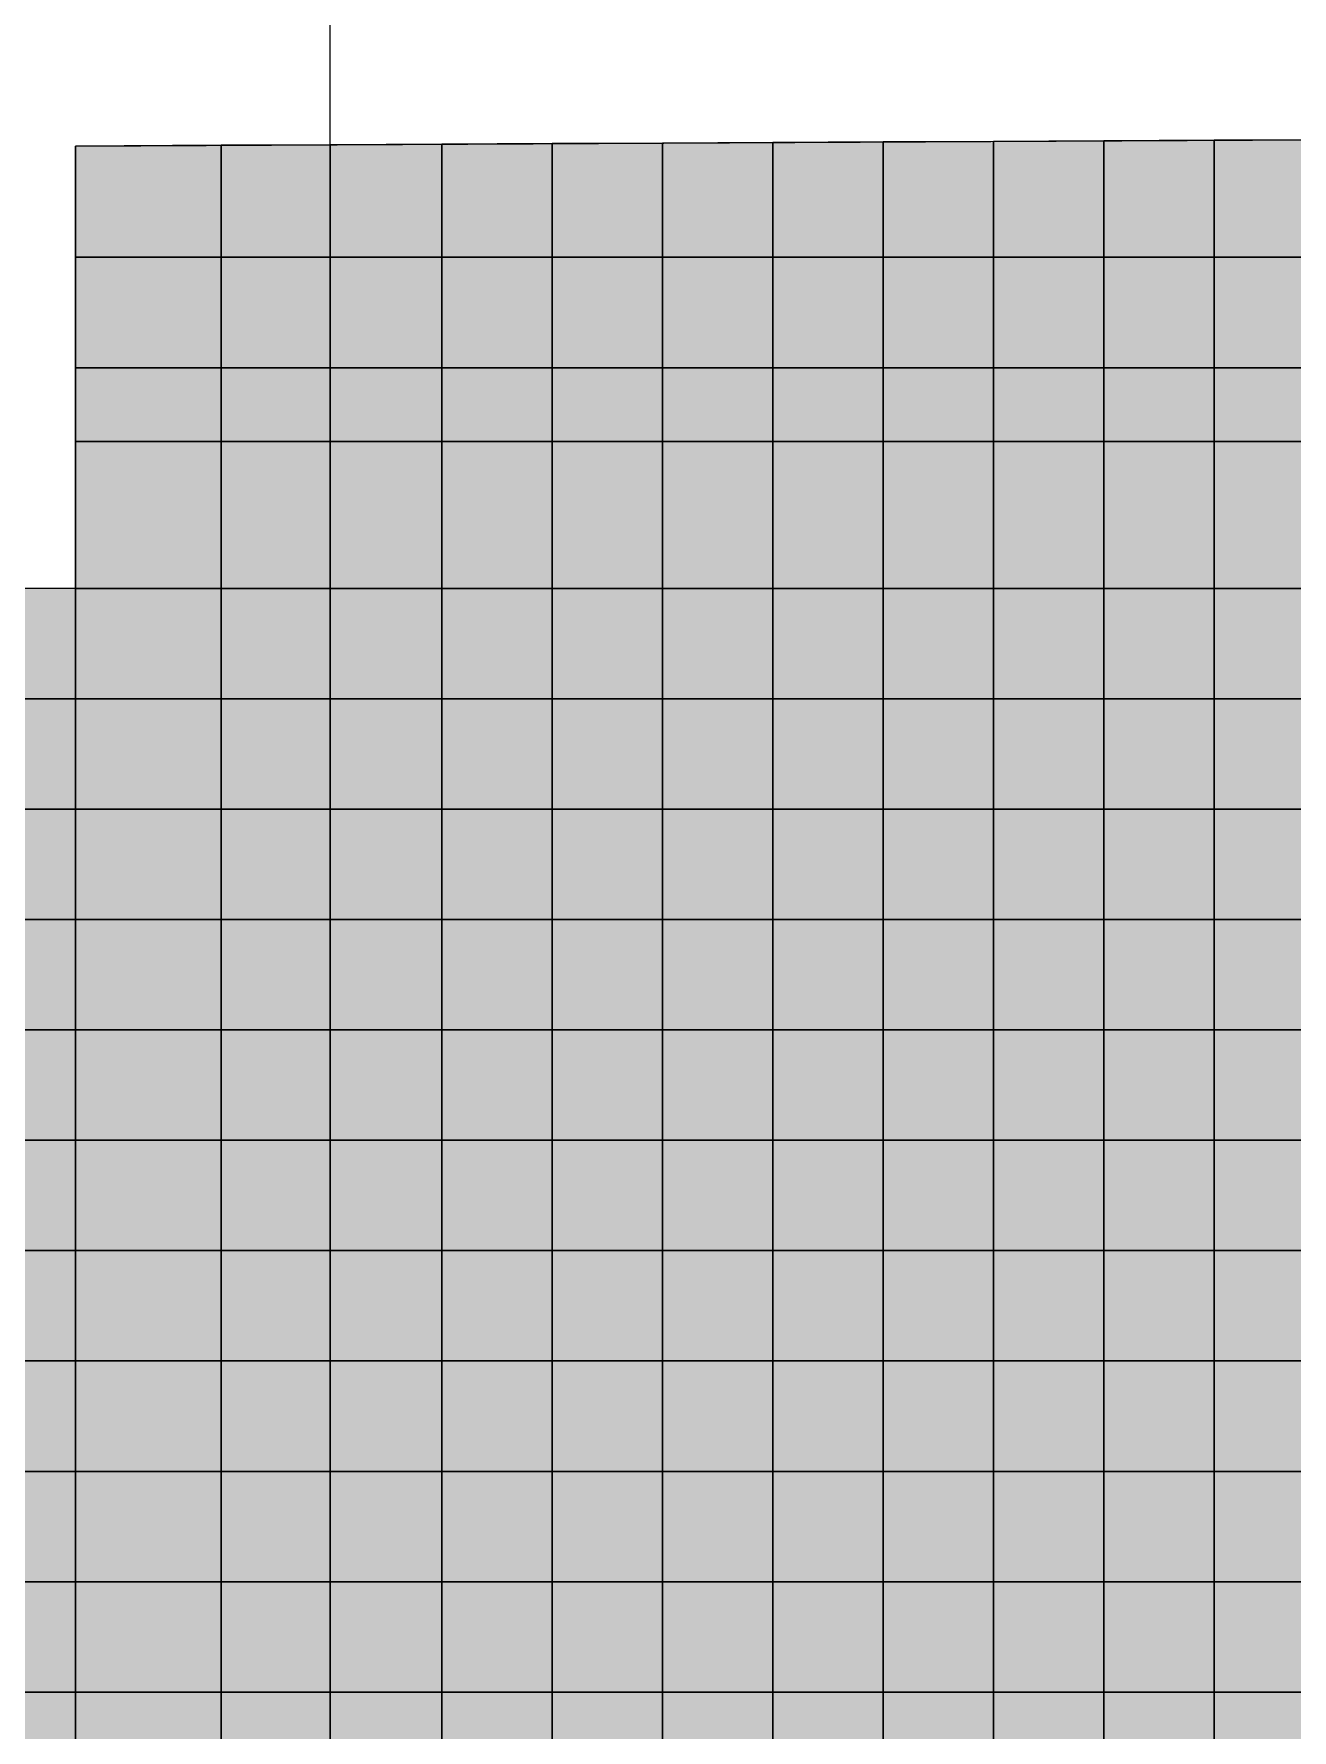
# Model space of a CAD drawing. Header units: inches. Extents: x -100 to 100, y -41 to 41.
# Drawn here: x 0.61 to 12.02, y -10.34 to 5.02 of the extents above; entities that cross this region are included whole.
import ezdxf

# ---------------------------------------------------------------- set-up
doc = ezdxf.new("R2010")
doc.units = ezdxf.units.IN
doc.header["$MEASUREMENT"] = 0

msp = doc.modelspace()

# ---------------------------------------------------------------- linework, layer by layer
at = {"color": 8, "true_color": 0x7e8a72, "transparency": 33554687}
msp.add_line((3.3, 4.02), (3.3, 19.87), dxfattribs=at)
at = {"color": 18, "true_color": 0x000000, "transparency": 33554532}
for p, q in [((3.3, 4.02), (3.3, 19.87)), ((0.99, 4.00845), (12.25, 4.065055)), ((2.311025, 4.015055), (0.99, 4.00845)), ((0.99, 3), (0.99, 4.00845)), ((0.99, 4.00845), (0.99, 3)), ((3.3, 4.020004), (2.311025, 4.015055)), ((2.311025, 3), (2.311025, 4.015055)), ((2.311025, 4.015055), (2.311025, 3)), ((4.311025, 4.025055), (3.3, 4.020004)), ((3.3, 3), (3.3, 4.020004)), ((3.3, 3), (3.3, 4.020004)), ((3.3, 4.020004), (3.3, 3)), ((3.3, 4.020004), (3.3, 4.02)), ((3.3, 4.020004), (3.3, 4.02)), ((3.3, 4.020004), (3.3, 4.020004)), ((5.311025, 4.030055), (4.311025, 4.025055)), ((4.311025, 3), (4.311025, 4.025055)), ((4.311025, 4.025055), (4.311025, 3)), ((6.311025, 4.035055), (5.311025, 4.030055)), ((5.311025, 3), (5.311025, 4.030055)), ((5.311025, 4.030055), (5.311025, 3)), ((7.311025, 4.040055), (6.311025, 4.035055)), ((6.311025, 3), (6.311025, 4.035055)), ((6.311025, 4.035055), (6.311025, 3)), ((8.311025, 4.045055), (7.311025, 4.040055)), ((7.311025, 3), (7.311025, 4.040055)), ((7.311025, 4.040055), (7.311025, 3)), ((9.311025, 4.050055), (8.311025, 4.045055)), ((8.311025, 3), (8.311025, 4.045055)), ((8.311025, 4.045055), (8.311025, 3)), ((10.31103, 4.055055), (9.311025, 4.050055)), ((9.311025, 3), (9.311025, 4.050055)), ((9.311025, 4.050055), (9.311025, 3)), ((11.31103, 4.060055), (10.31103, 4.055055)), ((10.31103, 3), (10.31103, 4.055055)), ((10.31103, 4.055055), (10.31103, 3)), ((12.25, 4.065055), (11.31103, 4.060055)), ((11.31103, 3), (11.31103, 4.060055)), ((11.31103, 4.060055), (11.31103, 3)), ((0.99, 3), (12.25, 3)), ((0.99, 2), (0.99, 3)), ((2.311025, 3), (0.99, 3)), ((0.99, 3), (0.99, 2)), ((0.99, 3), (2.311025, 3)), ((0.99, 3), (0.99, 3)), ((2.311025, 2), (2.311025, 3)), ((3.3, 3), (2.311025, 3)), ((2.311025, 3), (2.311025, 2)), ((2.311025, 3), (3.3, 3)), ((3.3, 2), (3.3, 3)), ((3.3, 2), (3.3, 3)), ((4.311025, 3), (3.3, 3)), ((3.3, 3), (3.3, 2)), ((3.3, 3), (4.311025, 3)), ((3.3, 3), (3.3, 3)), ((4.311025, 2), (4.311025, 3)), ((5.311025, 3), (4.311025, 3)), ((4.311025, 3), (4.311025, 2)), ((4.311025, 3), (5.311025, 3)), ((5.311025, 2), (5.311025, 3)), ((6.311025, 3), (5.311025, 3)), ((5.311025, 3), (5.311025, 2)), ((5.311025, 3), (6.311025, 3)), ((6.311025, 2), (6.311025, 3)), ((7.311025, 3), (6.311025, 3)), ((6.311025, 3), (6.311025, 2)), ((6.311025, 3), (7.311025, 3)), ((7.311025, 2), (7.311025, 3)), ((8.311025, 3), (7.311025, 3)), ((7.311025, 3), (7.311025, 2)), ((7.311025, 3), (8.311025, 3)), ((8.311025, 2), (8.311025, 3)), ((9.311025, 3), (8.311025, 3)), ((8.311025, 3), (8.311025, 2)), ((8.311025, 3), (9.311025, 3)), ((9.311025, 2), (9.311025, 3)), ((10.31103, 3), (9.311025, 3)), ((9.311025, 3), (9.311025, 2)), ((9.311025, 3), (10.31103, 3)), ((10.31103, 2), (10.31103, 3)), ((11.31103, 3), (10.31103, 3)), ((10.31103, 3), (10.31103, 2)), ((10.31103, 3), (11.31103, 3)), ((11.31103, 2), (11.31103, 3)), ((11.31103, 3), (12.25, 3)), ((12.25, 3), (11.31103, 3)), ((11.31103, 3), (11.31103, 2)), ((0.99, 2), (12.25, 2)), ((0.99, 1.33), (0.99, 2)), ((2.311025, 2), (0.99, 2)), ((0.99, 2), (0.99, 1.33)), ((0.99, 2), (2.311025, 2)), ((0.99, 2), (0.99, 2)), ((2.311025, 1.33), (2.311025, 2)), ((3.3, 2), (2.311025, 2)), ((2.311025, 2), (2.311025, 1.33)), ((2.311025, 2), (3.3, 2)), ((3.3, 2), (3.3, 1.33)), ((3.3, 1.33), (3.3, 2)), ((3.3, 2), (3.3, 1.33)), ((4.311025, 2), (3.3, 2)), ((3.3, 2), (4.311025, 2)), ((3.3, 2), (3.3, 2)), ((4.311025, 1.33), (4.311025, 2)), ((5.311025, 2), (4.311025, 2)), ((4.311025, 2), (4.311025, 1.33)), ((4.311025, 2), (5.311025, 2)), ((5.311025, 1.33), (5.311025, 2)), ((6.311025, 2), (5.311025, 2)), ((5.311025, 2), (5.311025, 1.33)), ((5.311025, 2), (6.311025, 2)), ((6.311025, 1.33), (6.311025, 2)), ((7.311025, 2), (6.311025, 2)), ((6.311025, 2), (6.311025, 1.33)), ((6.311025, 2), (7.311025, 2)), ((7.311025, 1.33), (7.311025, 2)), ((8.311025, 2), (7.311025, 2)), ((7.311025, 2), (7.311025, 1.33)), ((7.311025, 2), (8.311025, 2)), ((8.311025, 1.33), (8.311025, 2)), ((9.311025, 2), (8.311025, 2)), ((8.311025, 2), (8.311025, 1.33)), ((8.311025, 2), (9.311025, 2)), ((9.311025, 1.33), (9.311025, 2)), ((10.31103, 2), (9.311025, 2)), ((9.311025, 2), (9.311025, 1.33)), ((9.311025, 2), (10.31103, 2)), ((10.31103, 1.33), (10.31103, 2)), ((10.31103, 2), (10.31103, 1.33)), ((11.31103, 2), (10.31103, 2)), ((10.31103, 2), (11.31103, 2)), ((11.31103, 1.33), (11.31103, 2)), ((12.25, 2), (11.31103, 2)), ((11.31103, 2), (11.31103, 1.33)), ((11.31103, 2), (12.25, 2)), ((0.99, 1.33), (12.25, 1.33)), ((0.99, 0), (0.99, 1.33)), ((2.311025, 1.33), (0.99, 1.33)), ((0.99, 1.33), (0.99, 0)), ((0.99, 1.33), (2.311025, 1.33)), ((0.99, 1.33), (0.99, 1.33)), ((2.311025, 0), (2.311025, 1.33)), ((3.3, 1.33), (2.311025, 1.33)), ((2.311025, 1.33), (2.311025, 0)), ((2.311025, 1.33), (3.3, 1.33)), ((3.3, 1.33), (3.3, 0)), ((3.3, 0), (3.3, 1.33)), ((3.3, 1.33), (3.3, 0)), ((4.311025, 1.33), (3.3, 1.33)), ((3.3, 1.33), (4.311025, 1.33)), ((3.3, 1.33), (3.3, 1.33)), ((4.311025, 0), (4.311025, 1.33)), ((5.311025, 1.33), (4.311025, 1.33)), ((4.311025, 1.33), (4.311025, 0)), ((4.311025, 1.33), (5.311025, 1.33)), ((5.311025, 0), (5.311025, 1.33)), ((6.311025, 1.33), (5.311025, 1.33)), ((5.311025, 1.33), (5.311025, 0)), ((5.311025, 1.33), (6.311025, 1.33)), ((6.311025, 0), (6.311025, 1.33)), ((7.311025, 1.33), (6.311025, 1.33)), ((6.311025, 1.33), (6.311025, 0)), ((6.311025, 1.33), (7.311025, 1.33)), ((7.311025, 0), (7.311025, 1.33)), ((8.311025, 1.33), (7.311025, 1.33)), ((7.311025, 1.33), (7.311025, 0)), ((7.311025, 1.33), (8.311025, 1.33)), ((8.311025, 0), (8.311025, 1.33)), ((9.311025, 1.33), (8.311025, 1.33)), ((8.311025, 1.33), (8.311025, 0)), ((8.311025, 1.33), (9.311025, 1.33)), ((9.311025, 0), (9.311025, 1.33)), ((10.31103, 1.33), (9.311025, 1.33)), ((9.311025, 1.33), (9.311025, 0)), ((9.311025, 1.33), (10.31103, 1.33)), ((10.31103, 0), (10.31103, 1.33)), ((10.31103, 1.33), (10.31103, 0)), ((11.31103, 1.33), (10.31103, 1.33)), ((10.31103, 1.33), (11.31103, 1.33)), ((11.31103, 0), (11.31103, 1.33)), ((12.25, 1.33), (11.31103, 1.33)), ((11.31103, 1.33), (11.31103, 0)), ((11.31103, 1.33), (12.25, 1.33)), ((0.99, 0), (0, 0)), ((0.99, 0), (12.25, 0)), ((0.99, -1), (0.99, 0)), ((0.99, -1), (0.99, 0)), ((0.99, 0), (0.99, -1)), ((2.311025, 0), (0.99, 0)), ((0.99, 0), (2.311025, 0)), ((0.99, 0), (0.99, 0)), ((2.311025, -1), (2.311025, 0)), ((3.3, 0), (2.311025, 0)), ((2.311025, 0), (2.311025, -1)), ((2.311025, 0), (3.3, 0)), ((3.3, 0), (3.3, -1)), ((3.3, -1), (3.3, 0)), ((3.3, 0), (3.3, -1)), ((4.311025, 0), (3.3, 0)), ((3.3, 0), (4.311025, 0)), ((3.3, 0), (3.3, 0)), ((4.311025, -1), (4.311025, 0)), ((4.311025, 0), (4.311025, -1)), ((5.311025, 0), (4.311025, 0)), ((4.311025, 0), (5.311025, 0)), ((5.311025, -1), (5.311025, 0)), ((5.311025, 0), (5.311025, -1)), ((6.311025, 0), (5.311025, 0)), ((5.311025, 0), (6.311025, 0)), ((6.311025, -1), (6.311025, 0)), ((6.311025, 0), (7.311025, 0)), ((6.311025, 0), (6.311025, -1)), ((7.311025, 0), (6.311025, 0)), ((7.311025, -1), (7.311025, 0)), ((7.311025, 0), (7.311025, -1)), ((8.311025, 0), (7.311025, 0)), ((7.311025, 0), (8.311025, 0)), ((8.311025, -1), (8.311025, 0)), ((8.311025, 0), (8.311025, -1)), ((9.311025, 0), (8.311025, 0)), ((8.311025, 0), (9.311025, 0)), ((9.311025, -1), (9.311025, 0)), ((9.311025, 0), (9.311025, -1)), ((10.31103, 0), (9.311025, 0)), ((9.311025, 0), (10.31103, 0)), ((10.31103, -1), (10.31103, 0)), ((10.31103, 0), (10.31103, -1)), ((11.31103, 0), (10.31103, 0)), ((10.31103, 0), (11.31103, 0)), ((11.31103, -1), (11.31103, 0)), ((11.31103, 0), (11.31103, -1)), ((12.25, 0), (11.31103, 0)), ((11.31103, 0), (12.25, 0)), ((0.99, -1), (0, -1)), ((0, -1), (0.99, -1)), ((0.99, -1), (12.25, -1)), ((0.99, -2), (0.99, -1)), ((0.99, -2), (0.99, -1)), ((2.311025, -1), (0.99, -1)), ((0.99, -1), (0.99, -2)), ((0.99, -1), (2.311025, -1)), ((0.99, -1), (0.99, -1)), ((2.311025, -2), (2.311025, -1)), ((3.3, -1), (2.311025, -1)), ((2.311025, -1), (2.311025, -2)), ((2.311025, -1), (3.3, -1)), ((3.3, -1), (3.3, -2)), ((3.3, -2), (3.3, -1)), ((3.3, -1), (3.3, -2)), ((4.311025, -1), (3.3, -1)), ((3.3, -1), (4.311025, -1)), ((3.3, -1), (3.3, -1)), ((4.311025, -2), (4.311025, -1)), ((4.311025, -1), (4.311025, -2)), ((5.311025, -1), (4.311025, -1)), ((4.311025, -1), (5.311025, -1)), ((5.311025, -2), (5.311025, -1)), ((5.311025, -1), (5.311025, -2)), ((6.311025, -1), (5.311025, -1)), ((5.311025, -1), (6.311025, -1)), ((6.311025, -2), (6.311025, -1)), ((6.311025, -1), (6.311025, -2)), ((7.311025, -1), (6.311025, -1)), ((6.311025, -1), (7.311025, -1)), ((7.311025, -2), (7.311025, -1)), ((8.311025, -1), (7.311025, -1)), ((7.311025, -1), (7.311025, -2)), ((7.311025, -1), (8.311025, -1)), ((8.311025, -2), (8.311025, -1)), ((8.311025, -1), (8.311025, -2)), ((9.311025, -1), (8.311025, -1)), ((8.311025, -1), (9.311025, -1)), ((9.311025, -2), (9.311025, -1)), ((10.31103, -1), (9.311025, -1)), ((9.311025, -1), (9.311025, -2)), ((9.311025, -1), (10.31103, -1)), ((10.31103, -2), (10.31103, -1)), ((11.31103, -1), (10.31103, -1)), ((10.31103, -1), (10.31103, -2)), ((10.31103, -1), (11.31103, -1)), ((11.31103, -2), (11.31103, -1)), ((11.31103, -1), (11.31103, -2)), ((12.25, -1), (11.31103, -1)), ((11.31103, -1), (12.25, -1)), ((0.99, -2), (0, -2)), ((0, -2), (0.99, -2)), ((0.99, -2), (12.25, -2)), ((0.99, -3), (0.99, -2)), ((0.99, -3), (0.99, -2)), ((2.311025, -2), (0.99, -2)), ((0.99, -2), (0.99, -3)), ((0.99, -2), (2.311025, -2)), ((0.99, -2), (0.99, -2)), ((2.311025, -3), (2.311025, -2)), ((3.3, -2), (2.311025, -2)), ((2.311025, -2), (2.311025, -3)), ((2.311025, -2), (3.3, -2)), ((3.3, -2), (3.3, -3)), ((3.3, -3), (3.3, -2)), ((3.3, -2), (3.3, -3)), ((4.311025, -2), (3.3, -2)), ((3.3, -2), (4.311025, -2)), ((3.3, -2), (3.3, -2)), ((4.311025, -3), (4.311025, -2)), ((5.311025, -2), (4.311025, -2)), ((4.311025, -2), (4.311025, -3)), ((4.311025, -2), (5.311025, -2)), ((5.311025, -3), (5.311025, -2)), ((5.311025, -2), (5.311025, -3)), ((6.311025, -2), (5.311025, -2)), ((5.311025, -2), (6.311025, -2)), ((6.311025, -3), (6.311025, -2)), ((6.311025, -2), (6.311025, -3)), ((7.311025, -2), (6.311025, -2)), ((6.311025, -2), (7.311025, -2)), ((7.311025, -3), (7.311025, -2)), ((8.311025, -2), (7.311025, -2)), ((7.311025, -2), (7.311025, -3)), ((7.311025, -2), (8.311025, -2)), ((8.311025, -3), (8.311025, -2)), ((9.311025, -2), (8.311025, -2)), ((8.311025, -2), (8.311025, -3)), ((8.311025, -2), (9.311025, -2)), ((9.311025, -3), (9.311025, -2)), ((10.31103, -2), (9.311025, -2)), ((9.311025, -2), (9.311025, -3)), ((9.311025, -2), (10.31103, -2)), ((10.31103, -3), (10.31103, -2)), ((11.31103, -2), (10.31103, -2)), ((10.31103, -2), (10.31103, -3)), ((10.31103, -2), (11.31103, -2)), ((11.31103, -3), (11.31103, -2)), ((12.25, -2), (11.31103, -2)), ((11.31103, -2), (11.31103, -3)), ((11.31103, -2), (12.25, -2)), ((0.99, -3), (0, -3)), ((0, -3), (0.99, -3)), ((0.99, -3), (12.25, -3)), ((0.99, -4), (0.99, -3)), ((0.99, -4), (0.99, -3)), ((2.311025, -3), (0.99, -3)), ((0.99, -3), (0.99, -4)), ((0.99, -3), (2.311025, -3)), ((0.99, -3), (0.99, -3)), ((2.311025, -4), (2.311025, -3)), ((3.3, -3), (2.311025, -3)), ((2.311025, -3), (2.311025, -4)), ((2.311025, -3), (3.3, -3)), ((3.3, -3), (3.3, -4)), ((3.3, -4), (3.3, -3)), ((3.3, -3), (3.3, -4)), ((4.311025, -3), (3.3, -3)), ((3.3, -3), (4.311025, -3)), ((3.3, -3), (3.3, -3)), ((4.311025, -4), (4.311025, -3)), ((5.311025, -3), (4.311025, -3)), ((4.311025, -3), (4.311025, -4)), ((4.311025, -3), (5.311025, -3)), ((5.311025, -4), (5.311025, -3)), ((6.311025, -3), (5.311025, -3)), ((5.311025, -3), (5.311025, -4)), ((5.311025, -3), (6.311025, -3)), ((6.311025, -4), (6.311025, -3)), ((7.311025, -3), (6.311025, -3)), ((6.311025, -3), (6.311025, -4)), ((6.311025, -3), (7.311025, -3)), ((7.311025, -4), (7.311025, -3)), ((7.311025, -3), (8.311025, -3)), ((8.311025, -3), (7.311025, -3)), ((7.311025, -3), (7.311025, -4)), ((8.311025, -4), (8.311025, -3)), ((9.311025, -3), (8.311025, -3)), ((8.311025, -3), (8.311025, -4)), ((8.311025, -3), (9.311025, -3)), ((9.311025, -4), (9.311025, -3)), ((10.31103, -3), (9.311025, -3)), ((9.311025, -3), (9.311025, -4)), ((9.311025, -3), (10.31103, -3)), ((10.31103, -4), (10.31103, -3)), ((11.31103, -3), (10.31103, -3)), ((10.31103, -3), (10.31103, -4)), ((10.31103, -3), (11.31103, -3)), ((11.31103, -4), (11.31103, -3)), ((12.25, -3), (11.31103, -3)), ((11.31103, -3), (11.31103, -4)), ((11.31103, -3), (12.25, -3)), ((0.99, -4), (0, -4)), ((0, -4), (0.99, -4)), ((0.99, -4), (12.25, -4)), ((0.99, -5), (0.99, -4)), ((0.99, -5), (0.99, -4)), ((2.311025, -4), (0.99, -4)), ((0.99, -4), (0.99, -5)), ((0.99, -4), (2.311025, -4)), ((0.99, -4), (0.99, -4)), ((2.311025, -5), (2.311025, -4)), ((3.3, -4), (2.311025, -4)), ((2.311025, -4), (2.311025, -5)), ((2.311025, -4), (3.3, -4)), ((3.3, -4), (3.3, -5)), ((3.3, -5), (3.3, -4)), ((3.3, -4), (4.311025, -4)), ((3.3, -4), (3.3, -5)), ((4.311025, -4), (3.3, -4)), ((3.3, -4), (3.3, -4)), ((4.311025, -5), (4.311025, -4)), ((4.311025, -4), (4.311025, -5)), ((5.311025, -4), (4.311025, -4)), ((4.311025, -4), (5.311025, -4)), ((5.311025, -5), (5.311025, -4)), ((5.311025, -4), (5.311025, -5)), ((6.311025, -4), (5.311025, -4)), ((5.311025, -4), (6.311025, -4)), ((6.311025, -5), (6.311025, -4)), ((6.311025, -4), (6.311025, -5)), ((7.311025, -4), (6.311025, -4)), ((6.311025, -4), (7.311025, -4)), ((7.311025, -5), (7.311025, -4)), ((7.311025, -4), (7.311025, -5)), ((8.311025, -4), (7.311025, -4)), ((7.311025, -4), (8.311025, -4)), ((8.311025, -5), (8.311025, -4)), ((8.311025, -4), (8.311025, -5)), ((9.311025, -4), (8.311025, -4)), ((8.311025, -4), (9.311025, -4)), ((9.311025, -5), (9.311025, -4)), ((10.31103, -4), (9.311025, -4)), ((9.311025, -4), (9.311025, -5)), ((9.311025, -4), (10.31103, -4)), ((10.31103, -5), (10.31103, -4)), ((10.31103, -4), (10.31103, -5)), ((11.31103, -4), (10.31103, -4)), ((10.31103, -4), (11.31103, -4)), ((11.31103, -5), (11.31103, -4)), ((11.31103, -4), (11.31103, -5)), ((12.25, -4), (11.31103, -4)), ((11.31103, -4), (12.25, -4)), ((0.99, -5), (0, -5)), ((0, -5), (0.99, -5)), ((0.99, -5), (12.25, -5)), ((0.99, -6), (0.99, -5)), ((0.99, -6), (0.99, -5)), ((2.311025, -5), (0.99, -5)), ((0.99, -5), (0.99, -6)), ((0.99, -5), (2.311025, -5)), ((0.99, -5), (0.99, -5)), ((2.311025, -6), (2.311025, -5)), ((3.3, -5), (2.311025, -5)), ((2.311025, -5), (2.311025, -6)), ((2.311025, -5), (3.3, -5)), ((3.3, -5), (3.3, -6)), ((3.3, -6), (3.3, -5)), ((3.3, -5), (3.3, -6)), ((4.311025, -5), (3.3, -5)), ((3.3, -5), (4.311025, -5)), ((3.3, -5), (3.3, -5)), ((4.311025, -6), (4.311025, -5)), ((5.311025, -5), (4.311025, -5)), ((4.311025, -5), (4.311025, -6)), ((4.311025, -5), (5.311025, -5)), ((5.311025, -6), (5.311025, -5)), ((6.311025, -5), (5.311025, -5)), ((5.311025, -5), (5.311025, -6)), ((5.311025, -5), (6.311025, -5)), ((6.311025, -6), (6.311025, -5)), ((7.311025, -5), (6.311025, -5)), ((6.311025, -5), (6.311025, -6)), ((6.311025, -5), (7.311025, -5)), ((7.311025, -6), (7.311025, -5)), ((8.311025, -5), (7.311025, -5)), ((7.311025, -5), (7.311025, -6)), ((7.311025, -5), (8.311025, -5)), ((8.311025, -6), (8.311025, -5)), ((9.311025, -5), (8.311025, -5)), ((8.311025, -5), (8.311025, -6)), ((8.311025, -5), (9.311025, -5)), ((9.311025, -6), (9.311025, -5)), ((10.31103, -5), (9.311025, -5)), ((9.311025, -5), (9.311025, -6)), ((9.311025, -5), (10.31103, -5)), ((10.31103, -6), (10.31103, -5)), ((10.31103, -5), (10.31103, -6)), ((11.31103, -5), (10.31103, -5)), ((10.31103, -5), (11.31103, -5)), ((11.31103, -6), (11.31103, -5)), ((12.25, -5), (11.31103, -5)), ((11.31103, -5), (11.31103, -6)), ((11.31103, -5), (12.25, -5)), ((0.99, -6), (0, -6)), ((0, -6), (0.99, -6)), ((0.99, -6), (12.25, -6)), ((0.99, -7), (0.99, -6)), ((0.99, -7), (0.99, -6)), ((2.311025, -6), (0.99, -6)), ((0.99, -6), (0.99, -7)), ((0.99, -6), (2.311025, -6)), ((0.99, -6), (0.99, -6)), ((2.311025, -7), (2.311025, -6)), ((3.3, -6), (2.311025, -6)), ((2.311025, -6), (2.311025, -7)), ((2.311025, -6), (3.3, -6)), ((3.3, -6), (3.3, -7)), ((3.3, -7), (3.3, -6)), ((3.3, -6), (3.3, -7)), ((4.311025, -6), (3.3, -6)), ((3.3, -6), (4.311025, -6)), ((3.3, -6), (3.3, -6)), ((4.311025, -7), (4.311025, -6)), ((5.311025, -6), (4.311025, -6)), ((4.311025, -6), (4.311025, -7)), ((4.311025, -6), (5.311025, -6)), ((5.311025, -7), (5.311025, -6)), ((6.311025, -6), (5.311025, -6)), ((5.311025, -6), (5.311025, -7)), ((5.311025, -6), (6.311025, -6)), ((6.311025, -7), (6.311025, -6)), ((7.311025, -6), (6.311025, -6)), ((6.311025, -6), (6.311025, -7)), ((6.311025, -6), (7.311025, -6)), ((7.311025, -7), (7.311025, -6)), ((8.311025, -6), (7.311025, -6)), ((7.311025, -6), (7.311025, -7)), ((7.311025, -6), (8.311025, -6)), ((8.311025, -7), (8.311025, -6)), ((8.311025, -6), (9.311025, -6)), ((9.311025, -6), (8.311025, -6)), ((8.311025, -6), (8.311025, -7)), ((9.311025, -7), (9.311025, -6)), ((10.31103, -6), (9.311025, -6)), ((9.311025, -6), (9.311025, -7)), ((9.311025, -6), (10.31103, -6)), ((10.31103, -7), (10.31103, -6)), ((10.31103, -6), (10.31103, -7)), ((11.31103, -6), (10.31103, -6)), ((10.31103, -6), (11.31103, -6)), ((11.31103, -7), (11.31103, -6)), ((12.25, -6), (11.31103, -6)), ((11.31103, -6), (11.31103, -7)), ((11.31103, -6), (12.25, -6)), ((0.99, -7), (0, -7)), ((0, -7), (0.99, -7)), ((0.99, -7), (12.25, -7)), ((0.99, -8), (0.99, -7)), ((0.99, -8), (0.99, -7)), ((2.311025, -7), (0.99, -7)), ((0.99, -7), (0.99, -8)), ((0.99, -7), (2.311025, -7)), ((0.99, -7), (0.99, -7)), ((2.311025, -8), (2.311025, -7)), ((3.3, -7), (2.311025, -7)), ((2.311025, -7), (2.311025, -8)), ((2.311025, -7), (3.3, -7)), ((3.3, -7), (3.3, -8)), ((3.3, -8), (3.3, -7)), ((3.3, -7), (3.3, -8)), ((4.311025, -7), (3.3, -7)), ((3.3, -7), (4.311025, -7)), ((3.3, -7), (3.3, -7)), ((4.311025, -8), (4.311025, -7)), ((4.311025, -7), (5.311025, -7)), ((5.311025, -7), (4.311025, -7)), ((4.311025, -7), (4.311025, -8)), ((5.311025, -8), (5.311025, -7)), ((6.311025, -7), (5.311025, -7)), ((5.311025, -7), (5.311025, -8)), ((5.311025, -7), (6.311025, -7)), ((6.311025, -8), (6.311025, -7)), ((7.311025, -7), (6.311025, -7)), ((6.311025, -7), (6.311025, -8)), ((6.311025, -7), (7.311025, -7)), ((7.311025, -8), (7.311025, -7)), ((8.311025, -7), (7.311025, -7)), ((7.311025, -7), (7.311025, -8)), ((7.311025, -7), (8.311025, -7)), ((8.311025, -8), (8.311025, -7)), ((9.311025, -7), (8.311025, -7)), ((8.311025, -7), (8.311025, -8)), ((8.311025, -7), (9.311025, -7)), ((9.311025, -8), (9.311025, -7)), ((10.31103, -7), (9.311025, -7)), ((9.311025, -7), (9.311025, -8)), ((9.311025, -7), (10.31103, -7)), ((10.31103, -8), (10.31103, -7)), ((10.31103, -7), (10.31103, -8)), ((11.31103, -7), (10.31103, -7)), ((10.31103, -7), (11.31103, -7)), ((11.31103, -8), (11.31103, -7)), ((12.25, -7), (11.31103, -7)), ((11.31103, -7), (11.31103, -8)), ((11.31103, -7), (12.25, -7)), ((0.99, -8), (0, -8)), ((0, -8), (0.99, -8)), ((0.99, -8), (12.25, -8)), ((0.99, -9), (0.99, -8)), ((0.99, -9), (0.99, -8)), ((2.311025, -8), (0.99, -8)), ((0.99, -8), (0.99, -9)), ((0.99, -8), (2.311025, -8)), ((0.99, -8), (0.99, -8)), ((2.311025, -9), (2.311025, -8)), ((3.3, -8), (2.311025, -8)), ((2.311025, -8), (2.311025, -9)), ((2.311025, -8), (3.3, -8)), ((3.3, -8), (3.3, -9)), ((3.3, -9), (3.3, -8)), ((3.3, -8), (3.3, -9)), ((4.311025, -8), (3.3, -8)), ((3.3, -8), (4.311025, -8)), ((3.3, -8), (3.3, -8)), ((4.311025, -9), (4.311025, -8)), ((5.311025, -8), (4.311025, -8)), ((4.311025, -8), (4.311025, -9)), ((4.311025, -8), (5.311025, -8)), ((5.311025, -9), (5.311025, -8)), ((6.311025, -8), (5.311025, -8)), ((5.311025, -8), (5.311025, -9)), ((5.311025, -8), (6.311025, -8)), ((6.311025, -9), (6.311025, -8)), ((7.311025, -8), (6.311025, -8)), ((6.311025, -8), (6.311025, -9)), ((6.311025, -8), (7.311025, -8)), ((7.311025, -9), (7.311025, -8)), ((8.311025, -8), (7.311025, -8)), ((7.311025, -8), (7.311025, -9)), ((7.311025, -8), (8.311025, -8)), ((8.311025, -9), (8.311025, -8)), ((9.311025, -8), (8.311025, -8)), ((8.311025, -8), (8.311025, -9)), ((8.311025, -8), (9.311025, -8)), ((9.311025, -9), (9.311025, -8)), ((10.31103, -8), (9.311025, -8)), ((9.311025, -8), (9.311025, -9)), ((9.311025, -8), (10.31103, -8)), ((10.31103, -9), (10.31103, -8)), ((10.31103, -8), (10.31103, -9)), ((11.31103, -8), (10.31103, -8)), ((10.31103, -8), (11.31103, -8)), ((11.31103, -9), (11.31103, -8)), ((12.25, -8), (11.31103, -8)), ((11.31103, -8), (11.31103, -9)), ((11.31103, -8), (12.25, -8)), ((0.99, -9), (0, -9)), ((0, -9), (0.99, -9)), ((0.99, -9), (12.25, -9)), ((0.99, -10), (0.99, -9)), ((0.99, -10), (0.99, -9)), ((2.311025, -9), (0.99, -9)), ((0.99, -9), (0.99, -10)), ((0.99, -9), (2.311025, -9)), ((0.99, -9), (0.99, -9)), ((2.311025, -10), (2.311025, -9)), ((3.3, -9), (2.311025, -9)), ((2.311025, -9), (2.311025, -10)), ((2.311025, -9), (3.3, -9)), ((3.3, -9), (3.3, -10)), ((3.3, -10), (3.3, -9)), ((3.3, -9), (3.3, -10)), ((4.311025, -9), (3.3, -9)), ((3.3, -9), (4.311025, -9)), ((3.3, -9), (3.3, -9)), ((4.311025, -10), (4.311025, -9)), ((5.311025, -9), (4.311025, -9)), ((4.311025, -9), (4.311025, -10)), ((4.311025, -9), (5.311025, -9)), ((5.311025, -10), (5.311025, -9)), ((6.311025, -9), (5.311025, -9)), ((5.311025, -9), (5.311025, -10)), ((5.311025, -9), (6.311025, -9)), ((6.311025, -10), (6.311025, -9)), ((7.311025, -9), (6.311025, -9)), ((6.311025, -9), (6.311025, -10)), ((6.311025, -9), (7.311025, -9)), ((7.311025, -10), (7.311025, -9)), ((8.311025, -9), (7.311025, -9)), ((7.311025, -9), (7.311025, -10)), ((7.311025, -9), (8.311025, -9)), ((8.311025, -10), (8.311025, -9)), ((9.311025, -9), (8.311025, -9)), ((8.311025, -9), (8.311025, -10)), ((8.311025, -9), (9.311025, -9)), ((9.311025, -10), (9.311025, -9)), ((9.311025, -9), (10.31103, -9)), ((10.31103, -9), (9.311025, -9)), ((9.311025, -9), (9.311025, -10)), ((10.31103, -10), (10.31103, -9)), ((10.31103, -9), (10.31103, -10)), ((11.31103, -9), (10.31103, -9)), ((10.31103, -9), (11.31103, -9)), ((11.31103, -10), (11.31103, -9)), ((12.25, -9), (11.31103, -9)), ((11.31103, -9), (11.31103, -10)), ((11.31103, -9), (12.25, -9)), ((0, -10), (0.99, -10)), ((0.99, -10), (0, -10)), ((0.99, -10), (12.25, -10)), ((0.99, -11), (0.99, -10)), ((0.99, -11), (0.99, -10)), ((2.311025, -10), (0.99, -10)), ((0.99, -10), (0.99, -11)), ((0.99, -10), (2.311025, -10)), ((0.99, -10), (0.99, -10)), ((2.311025, -11), (2.311025, -10)), ((3.3, -10), (2.311025, -10)), ((2.311025, -10), (2.311025, -11)), ((2.311025, -10), (3.3, -10)), ((3.3, -10), (3.3, -11)), ((3.3, -11), (3.3, -10)), ((3.3, -10), (3.3, -11)), ((4.311025, -10), (3.3, -10)), ((3.3, -10), (4.311025, -10)), ((3.3, -10), (3.3, -10)), ((4.311025, -11), (4.311025, -10)), ((4.311025, -10), (4.311025, -11)), ((5.311025, -10), (4.311025, -10)), ((4.311025, -10), (5.311025, -10)), ((5.311025, -11), (5.311025, -10)), ((5.311025, -10), (6.311025, -10)), ((5.311025, -10), (5.311025, -11)), ((6.311025, -10), (5.311025, -10)), ((6.311025, -11), (6.311025, -10)), ((6.311025, -10), (6.311025, -11)), ((7.311025, -10), (6.311025, -10)), ((6.311025, -10), (7.311025, -10)), ((7.311025, -11), (7.311025, -10)), ((8.311025, -10), (7.311025, -10)), ((7.311025, -10), (7.311025, -11)), ((7.311025, -10), (8.311025, -10)), ((8.311025, -11), (8.311025, -10)), ((9.311025, -10), (8.311025, -10)), ((8.311025, -10), (8.311025, -11)), ((8.311025, -10), (9.311025, -10)), ((9.311025, -11), (9.311025, -10)), ((10.31103, -10), (9.311025, -10)), ((9.311025, -10), (9.311025, -11)), ((9.311025, -10), (10.31103, -10)), ((10.31103, -11), (10.31103, -10)), ((10.31103, -10), (11.31103, -10)), ((10.31103, -10), (10.31103, -11)), ((11.31103, -10), (10.31103, -10)), ((11.31103, -11), (11.31103, -10)), ((12.25, -10), (11.31103, -10)), ((11.31103, -10), (11.31103, -11)), ((11.31103, -10), (12.25, -10))]:
    msp.add_line(p, q, dxfattribs=at)
at = {"color": 167, "true_color": 0x345582, "transparency": 33554687}
for p, q in [((0.99, 4.00845), (12.25, 4.065055)), ((0.99, 3), (12.25, 3)), ((0.99, 2), (12.25, 2)), ((0.99, 1.33), (12.25, 1.33)), ((0.99, 0), (12.25, 0)), ((0.99, -1), (12.25, -1)), ((0.99, -2), (12.25, -2)), ((0.99, -3), (12.25, -3)), ((0.99, -4), (12.25, -4)), ((0.99, -5), (12.25, -5)), ((0.99, -6), (12.25, -6)), ((0.99, -7), (12.25, -7)), ((0.99, -8), (12.25, -8)), ((0.99, -9), (12.25, -9)), ((0.99, -10), (12.25, -10))]:
    msp.add_line(p, q, dxfattribs=at)
at = {"color": 251, "true_color": 0x435b5c, "transparency": 33554687}
for p, q in [((0.99, 3), (0.99, 4.00845)), ((3.3, 4.020004), (3.3, 4.02)), ((0.99, 2), (0.99, 3)), ((0.99, 1.33), (0.99, 2)), ((0.99, 0), (0.99, 1.33)), ((0.99, -1), (0.99, 0)), ((0.99, -2), (0.99, -1)), ((0.99, -3), (0.99, -2)), ((0.99, -4), (0.99, -3)), ((0.99, -5), (0.99, -4)), ((0.99, -6), (0.99, -5)), ((0.99, -7), (0.99, -6)), ((0.99, -8), (0.99, -7)), ((0.99, -9), (0.99, -8)), ((0.99, -10), (0.99, -9)), ((0.99, -11), (0.99, -10))]:
    msp.add_line(p, q, dxfattribs=at)
at = {"color": 33, "true_color": 0xe99a4e, "transparency": 33554687}
for p, q in [((3.3, 3), (3.3, 4.020004)), ((3.3, 4.020004), (3.3, 4.02)), ((3.3, 2), (3.3, 3))]:
    msp.add_line(p, q, dxfattribs=at)
at = {"color": 254, "true_color": 0xd5d5d5, "transparency": 33554687}
for p, q in [((3.3, 4.020004), (3.3, 4.020004)), ((3.3, 3), (3.3, 3)), ((3.3, 2), (3.3, 2)), ((3.3, 1.33), (3.3, 1.33)), ((3.3, 0), (3.3, 0)), ((3.3, -1), (3.3, -1)), ((3.3, -2), (3.3, -2)), ((3.3, -3), (3.3, -3)), ((3.3, -4), (3.3, -4)), ((3.3, -5), (3.3, -5)), ((3.3, -6), (3.3, -6)), ((3.3, -7), (3.3, -7)), ((3.3, -8), (3.3, -8)), ((3.3, -9), (3.3, -9)), ((3.3, -10), (3.3, -10))]:
    msp.add_line(p, q, dxfattribs=at)
at = {"color": 250, "true_color": 0x36353d, "transparency": 33554687}
for p, q in [((0.99, 3), (0.99, 3)), ((0.99, 2), (0.99, 2)), ((0.99, 1.33), (0.99, 1.33)), ((0.99, 0), (0.99, 0)), ((0.99, -1), (0.99, -1)), ((0.99, -2), (0.99, -2)), ((0.99, -3), (0.99, -3)), ((0.99, -4), (0.99, -4)), ((0.99, -5), (0.99, -5)), ((0.99, -6), (0.99, -6)), ((0.99, -7), (0.99, -7)), ((0.99, -8), (0.99, -8)), ((0.99, -9), (0.99, -9)), ((0.99, -10), (0.99, -10))]:
    msp.add_line(p, q, dxfattribs=at)
at = {"color": 254, "true_color": 0xbbecbb, "transparency": 33554687}
msp.add_line((3.3, 2), (3.3, 1.33), dxfattribs=at)
at = {"color": 123, "true_color": 0x80ada8, "transparency": 33554687}
for p, q in [((3.3, 1.33), (3.3, 0)), ((3.3, 0), (3.3, -1)), ((3.3, -1), (3.3, -2)), ((3.3, -2), (3.3, -3)), ((3.3, -3), (3.3, -4)), ((3.3, -4), (3.3, -5)), ((3.3, -5), (3.3, -6)), ((3.3, -6), (3.3, -7)), ((3.3, -7), (3.3, -8)), ((3.3, -8), (3.3, -9)), ((3.3, -9), (3.3, -10)), ((3.3, -10), (3.3, -11))]:
    msp.add_line(p, q, dxfattribs=at)
at = {"color": 33, "true_color": 0xe99a4e, "transparency": 33554687}
for points in [[(2.311025, 4.015055), (0.99, 4.00845), (0.99, 3)], [(2.311025, 4.015055), (0.99, 3), (2.311025, 3)], [(3.3, 4.020004), (2.311025, 4.015055), (2.311025, 3)], [(3.3, 4.020004), (2.311025, 3), (3.3, 3)], [(4.311025, 4.025055), (3.3, 4.020004), (3.3, 3)], [(4.311025, 4.025055), (3.3, 3), (4.311025, 3)], [(5.311025, 4.030055), (4.311025, 4.025055), (4.311025, 3)], [(5.311025, 4.030055), (4.311025, 3), (5.311025, 3)], [(6.311025, 4.035055), (5.311025, 4.030055), (5.311025, 3)], [(6.311025, 4.035055), (5.311025, 3), (6.311025, 3)], [(7.311025, 4.040055), (6.311025, 4.035055), (6.311025, 3)], [(7.311025, 4.040055), (6.311025, 3), (7.311025, 3)], [(8.311025, 4.045055), (7.311025, 4.040055), (7.311025, 3)], [(8.311025, 4.045055), (7.311025, 3), (8.311025, 3)], [(9.311025, 4.050055), (8.311025, 4.045055), (8.311025, 3)], [(9.311025, 4.050055), (8.311025, 3), (9.311025, 3)], [(10.31103, 4.055055), (9.311025, 4.050055), (9.311025, 3)], [(10.31103, 4.055055), (9.311025, 3), (10.31103, 3)], [(11.31103, 4.060055), (10.31103, 4.055055), (10.31103, 3)], [(11.31103, 4.060055), (10.31103, 3), (11.31103, 3)], [(12.25, 4.065055), (11.31103, 4.060055), (11.31103, 3)], [(12.25, 4.065055), (11.31103, 3), (12.25, 3)], [(0.99, 2), (2.311025, 2), (2.311025, 3)], [(0.99, 2), (2.311025, 3), (0.99, 3)], [(3.3, 2), (3.3, 3), (2.311025, 3)], [(3.3, 2), (2.311025, 3), (2.311025, 2)], [(3.3, 2), (4.311025, 2), (4.311025, 3)], [(3.3, 2), (4.311025, 3), (3.3, 3)], [(4.311025, 2), (5.311025, 2), (5.311025, 3)], [(4.311025, 2), (5.311025, 3), (4.311025, 3)], [(5.311025, 2), (6.311025, 2), (6.311025, 3)], [(5.311025, 2), (6.311025, 3), (5.311025, 3)], [(6.311025, 2), (7.311025, 2), (7.311025, 3)], [(6.311025, 2), (7.311025, 3), (6.311025, 3)], [(7.311025, 2), (8.311025, 2), (8.311025, 3)], [(7.311025, 2), (8.311025, 3), (7.311025, 3)], [(8.311025, 2), (9.311025, 2), (9.311025, 3)], [(8.311025, 2), (9.311025, 3), (8.311025, 3)], [(9.311025, 2), (10.31103, 2), (10.31103, 3)], [(9.311025, 2), (10.31103, 3), (9.311025, 3)], [(10.31103, 2), (11.31103, 2), (11.31103, 3)], [(10.31103, 2), (11.31103, 3), (10.31103, 3)], [(11.31103, 2), (12.25, 2), (12.25, 3)], [(11.31103, 2), (12.25, 3), (11.31103, 3)], [(0.99, 1.33), (2.311025, 1.33), (2.311025, 2)], [(0.99, 1.33), (2.311025, 2), (0.99, 2)], [(3.3, 1.33), (3.3, 2), (2.311025, 2)], [(3.3, 1.33), (2.311025, 2), (2.311025, 1.33)], [(3.3, 2), (3.3, 1.33), (4.311025, 1.33)], [(3.3, 2), (4.311025, 1.33), (4.311025, 2)], [(4.311025, 1.33), (5.311025, 1.33), (5.311025, 2)], [(4.311025, 1.33), (5.311025, 2), (4.311025, 2)], [(5.311025, 1.33), (6.311025, 1.33), (6.311025, 2)], [(5.311025, 1.33), (6.311025, 2), (5.311025, 2)], [(6.311025, 1.33), (7.311025, 1.33), (7.311025, 2)], [(6.311025, 1.33), (7.311025, 2), (6.311025, 2)], [(7.311025, 1.33), (8.311025, 1.33), (8.311025, 2)], [(7.311025, 1.33), (8.311025, 2), (7.311025, 2)], [(8.311025, 1.33), (9.311025, 1.33), (9.311025, 2)], [(8.311025, 1.33), (9.311025, 2), (8.311025, 2)], [(9.311025, 1.33), (10.31103, 1.33), (10.31103, 2)], [(9.311025, 1.33), (10.31103, 2), (9.311025, 2)], [(10.31103, 2), (10.31103, 1.33), (11.31103, 1.33)], [(10.31103, 2), (11.31103, 1.33), (11.31103, 2)], [(11.31103, 1.33), (12.25, 1.33), (12.25, 2)], [(11.31103, 1.33), (12.25, 2), (11.31103, 2)]]:
    msp.add_solid(points, dxfattribs=at)
at = {"color": 173, "true_color": 0x6b48ec, "transparency": 33554687}
for points in [[(2.311025, 1.33), (0.99, 1.33), (0.99, 0)], [(2.311025, 1.33), (0.99, 0), (2.311025, 0)], [(3.3, 0), (3.3, 1.33), (2.311025, 1.33)], [(3.3, 0), (2.311025, 1.33), (2.311025, 0)], [(3.3, 1.33), (3.3, 0), (4.311025, 0)], [(3.3, 1.33), (4.311025, 0), (4.311025, 1.33)], [(5.311025, 1.33), (4.311025, 1.33), (4.311025, 0)], [(5.311025, 1.33), (4.311025, 0), (5.311025, 0)], [(6.311025, 1.33), (5.311025, 1.33), (5.311025, 0)], [(6.311025, 1.33), (5.311025, 0), (6.311025, 0)], [(7.311025, 1.33), (6.311025, 1.33), (6.311025, 0)], [(7.311025, 1.33), (6.311025, 0), (7.311025, 0)], [(8.311025, 1.33), (7.311025, 1.33), (7.311025, 0)], [(8.311025, 1.33), (7.311025, 0), (8.311025, 0)], [(9.311025, 1.33), (8.311025, 1.33), (8.311025, 0)], [(9.311025, 1.33), (8.311025, 0), (9.311025, 0)], [(10.31103, 1.33), (9.311025, 1.33), (9.311025, 0)], [(10.31103, 1.33), (9.311025, 0), (10.31103, 0)], [(10.31103, 1.33), (10.31103, 0), (11.31103, 0)], [(10.31103, 1.33), (11.31103, 0), (11.31103, 1.33)], [(12.25, 1.33), (11.31103, 1.33), (11.31103, 0)], [(12.25, 1.33), (11.31103, 0), (12.25, 0)], [(0.99, 0), (0.99, -1), (2.311025, -1)], [(0.99, 0), (2.311025, -1), (2.311025, 0)], [(3.3, -1), (3.3, 0), (2.311025, 0)], [(3.3, -1), (2.311025, 0), (2.311025, -1)], [(3.3, 0), (3.3, -1), (4.311025, -1)], [(3.3, 0), (4.311025, -1), (4.311025, 0)], [(4.311025, 0), (4.311025, -1), (5.311025, -1)], [(4.311025, 0), (5.311025, -1), (5.311025, 0)], [(5.311025, 0), (5.311025, -1), (6.311025, -1)], [(5.311025, 0), (6.311025, -1), (6.311025, 0)], [(6.311025, 0), (6.311025, -1), (7.311025, -1)], [(6.311025, 0), (7.311025, -1), (7.311025, 0)], [(7.311025, 0), (7.311025, -1), (8.311025, -1)], [(7.311025, 0), (8.311025, -1), (8.311025, 0)], [(8.311025, 0), (8.311025, -1), (9.311025, -1)], [(8.311025, 0), (9.311025, -1), (9.311025, 0)], [(9.311025, 0), (9.311025, -1), (10.31103, -1)], [(9.311025, 0), (10.31103, -1), (10.31103, 0)], [(10.31103, 0), (10.31103, -1), (11.31103, -1)], [(10.31103, 0), (11.31103, -1), (11.31103, 0)], [(11.31103, 0), (11.31103, -1), (12.25, -1)], [(11.31103, 0), (12.25, -1), (12.25, 0)], [(2.311025, -1), (0.99, -1), (0.99, -2)], [(2.311025, -1), (0.99, -2), (2.311025, -2)], [(3.3, -2), (3.3, -1), (2.311025, -1)], [(3.3, -2), (2.311025, -1), (2.311025, -2)], [(3.3, -1), (3.3, -2), (4.311025, -2)], [(3.3, -1), (4.311025, -2), (4.311025, -1)], [(4.311025, -1), (4.311025, -2), (5.311025, -2)], [(4.311025, -1), (5.311025, -2), (5.311025, -1)], [(5.311025, -1), (5.311025, -2), (6.311025, -2)], [(5.311025, -1), (6.311025, -2), (6.311025, -1)], [(6.311025, -1), (6.311025, -2), (7.311025, -2)], [(6.311025, -1), (7.311025, -2), (7.311025, -1)], [(8.311025, -1), (7.311025, -1), (7.311025, -2)], [(8.311025, -1), (7.311025, -2), (8.311025, -2)], [(8.311025, -1), (8.311025, -2), (9.311025, -2)], [(8.311025, -1), (9.311025, -2), (9.311025, -1)], [(10.31103, -1), (9.311025, -1), (9.311025, -2)], [(10.31103, -1), (9.311025, -2), (10.31103, -2)], [(11.31103, -1), (10.31103, -1), (10.31103, -2)], [(11.31103, -1), (10.31103, -2), (11.31103, -2)], [(11.31103, -1), (11.31103, -2), (12.25, -2)], [(11.31103, -1), (12.25, -2), (12.25, -1)], [(2.311025, -2), (0.99, -2), (0.99, -3)], [(2.311025, -2), (0.99, -3), (2.311025, -3)], [(3.3, -3), (3.3, -2), (2.311025, -2)], [(3.3, -3), (2.311025, -2), (2.311025, -3)], [(3.3, -2), (3.3, -3), (4.311025, -3)], [(3.3, -2), (4.311025, -3), (4.311025, -2)], [(5.311025, -2), (4.311025, -2), (4.311025, -3)], [(5.311025, -2), (4.311025, -3), (5.311025, -3)], [(5.311025, -2), (5.311025, -3), (6.311025, -3)], [(5.311025, -2), (6.311025, -3), (6.311025, -2)], [(6.311025, -2), (6.311025, -3), (7.311025, -3)], [(6.311025, -2), (7.311025, -3), (7.311025, -2)], [(8.311025, -2), (7.311025, -2), (7.311025, -3)], [(8.311025, -2), (7.311025, -3), (8.311025, -3)], [(9.311025, -2), (8.311025, -2), (8.311025, -3)], [(9.311025, -2), (8.311025, -3), (9.311025, -3)], [(10.31103, -2), (9.311025, -2), (9.311025, -3)], [(10.31103, -2), (9.311025, -3), (10.31103, -3)], [(11.31103, -2), (10.31103, -2), (10.31103, -3)], [(11.31103, -2), (10.31103, -3), (11.31103, -3)], [(12.25, -2), (11.31103, -2), (11.31103, -3)], [(12.25, -2), (11.31103, -3), (12.25, -3)], [(2.311025, -3), (0.99, -3), (0.99, -4)], [(2.311025, -3), (0.99, -4), (2.311025, -4)], [(3.3, -4), (3.3, -3), (2.311025, -3)], [(3.3, -4), (2.311025, -3), (2.311025, -4)], [(3.3, -3), (3.3, -4), (4.311025, -4)], [(3.3, -3), (4.311025, -4), (4.311025, -3)], [(5.311025, -3), (4.311025, -3), (4.311025, -4)], [(5.311025, -3), (4.311025, -4), (5.311025, -4)], [(6.311025, -3), (5.311025, -3), (5.311025, -4)], [(6.311025, -3), (5.311025, -4), (6.311025, -4)], [(7.311025, -3), (6.311025, -3), (6.311025, -4)], [(7.311025, -3), (6.311025, -4), (7.311025, -4)], [(8.311025, -3), (7.311025, -3), (7.311025, -4)], [(8.311025, -3), (7.311025, -4), (8.311025, -4)], [(9.311025, -3), (8.311025, -3), (8.311025, -4)], [(9.311025, -3), (8.311025, -4), (9.311025, -4)], [(10.31103, -3), (9.311025, -3), (9.311025, -4)], [(10.31103, -3), (9.311025, -4), (10.31103, -4)], [(11.31103, -3), (10.31103, -3), (10.31103, -4)], [(11.31103, -3), (10.31103, -4), (11.31103, -4)], [(12.25, -3), (11.31103, -3), (11.31103, -4)], [(12.25, -3), (11.31103, -4), (12.25, -4)], [(2.311025, -5), (2.311025, -4), (0.99, -4)], [(2.311025, -5), (0.99, -4), (0.99, -5)], [(3.3, -5), (3.3, -4), (2.311025, -4)], [(3.3, -5), (2.311025, -4), (2.311025, -5)], [(3.3, -4), (3.3, -5), (4.311025, -5)], [(3.3, -4), (4.311025, -5), (4.311025, -4)], [(4.311025, -4), (4.311025, -5), (5.311025, -5)], [(4.311025, -4), (5.311025, -5), (5.311025, -4)], [(5.311025, -4), (5.311025, -5), (6.311025, -5)], [(5.311025, -4), (6.311025, -5), (6.311025, -4)], [(6.311025, -4), (6.311025, -5), (7.311025, -5)], [(6.311025, -4), (7.311025, -5), (7.311025, -4)], [(7.311025, -4), (7.311025, -5), (8.311025, -5)], [(7.311025, -4), (8.311025, -5), (8.311025, -4)], [(8.311025, -4), (8.311025, -5), (9.311025, -5)], [(8.311025, -4), (9.311025, -5), (9.311025, -4)], [(10.31103, -4), (9.311025, -4), (9.311025, -5)], [(10.31103, -4), (9.311025, -5), (10.31103, -5)], [(10.31103, -4), (10.31103, -5), (11.31103, -5)], [(10.31103, -4), (11.31103, -5), (11.31103, -4)], [(11.31103, -4), (11.31103, -5), (12.25, -5)], [(11.31103, -4), (12.25, -5), (12.25, -4)], [(2.311025, -5), (0.99, -5), (0.99, -6)], [(2.311025, -5), (0.99, -6), (2.311025, -6)], [(3.3, -6), (3.3, -5), (2.311025, -5)], [(3.3, -6), (2.311025, -5), (2.311025, -6)], [(3.3, -5), (3.3, -6), (4.311025, -6)], [(3.3, -5), (4.311025, -6), (4.311025, -5)], [(5.311025, -5), (4.311025, -5), (4.311025, -6)], [(5.311025, -5), (4.311025, -6), (5.311025, -6)], [(6.311025, -5), (5.311025, -5), (5.311025, -6)], [(6.311025, -5), (5.311025, -6), (6.311025, -6)], [(7.311025, -5), (6.311025, -5), (6.311025, -6)], [(7.311025, -5), (6.311025, -6), (7.311025, -6)], [(8.311025, -5), (7.311025, -5), (7.311025, -6)], [(8.311025, -5), (7.311025, -6), (8.311025, -6)], [(9.311025, -5), (8.311025, -5), (8.311025, -6)], [(9.311025, -5), (8.311025, -6), (9.311025, -6)], [(10.31103, -5), (9.311025, -5), (9.311025, -6)], [(10.31103, -5), (9.311025, -6), (10.31103, -6)], [(10.31103, -5), (10.31103, -6), (11.31103, -6)], [(10.31103, -5), (11.31103, -6), (11.31103, -5)], [(12.25, -5), (11.31103, -5), (11.31103, -6)], [(12.25, -5), (11.31103, -6), (12.25, -6)], [(2.311025, -6), (0.99, -6), (0.99, -7)], [(2.311025, -6), (0.99, -7), (2.311025, -7)], [(3.3, -7), (3.3, -6), (2.311025, -6)], [(3.3, -7), (2.311025, -6), (2.311025, -7)], [(3.3, -6), (3.3, -7), (4.311025, -7)], [(3.3, -6), (4.311025, -7), (4.311025, -6)], [(5.311025, -6), (4.311025, -6), (4.311025, -7)], [(5.311025, -6), (4.311025, -7), (5.311025, -7)], [(6.311025, -6), (5.311025, -6), (5.311025, -7)], [(6.311025, -6), (5.311025, -7), (6.311025, -7)], [(7.311025, -6), (6.311025, -6), (6.311025, -7)], [(7.311025, -6), (6.311025, -7), (7.311025, -7)], [(8.311025, -6), (7.311025, -6), (7.311025, -7)], [(8.311025, -6), (7.311025, -7), (8.311025, -7)], [(9.311025, -6), (8.311025, -6), (8.311025, -7)], [(9.311025, -6), (8.311025, -7), (9.311025, -7)], [(10.31103, -6), (9.311025, -6), (9.311025, -7)], [(10.31103, -6), (9.311025, -7), (10.31103, -7)], [(10.31103, -6), (10.31103, -7), (11.31103, -7)], [(10.31103, -6), (11.31103, -7), (11.31103, -6)], [(12.25, -6), (11.31103, -6), (11.31103, -7)], [(12.25, -6), (11.31103, -7), (12.25, -7)], [(2.311025, -7), (0.99, -7), (0.99, -8)], [(2.311025, -7), (0.99, -8), (2.311025, -8)], [(3.3, -8), (3.3, -7), (2.311025, -7)], [(3.3, -8), (2.311025, -7), (2.311025, -8)], [(3.3, -7), (3.3, -8), (4.311025, -8)], [(3.3, -7), (4.311025, -8), (4.311025, -7)], [(5.311025, -7), (4.311025, -7), (4.311025, -8)], [(5.311025, -7), (4.311025, -8), (5.311025, -8)], [(6.311025, -7), (5.311025, -7), (5.311025, -8)], [(6.311025, -7), (5.311025, -8), (6.311025, -8)], [(7.311025, -7), (6.311025, -7), (6.311025, -8)], [(7.311025, -7), (6.311025, -8), (7.311025, -8)], [(8.311025, -7), (7.311025, -7), (7.311025, -8)], [(8.311025, -7), (7.311025, -8), (8.311025, -8)], [(9.311025, -7), (8.311025, -7), (8.311025, -8)], [(9.311025, -7), (8.311025, -8), (9.311025, -8)], [(10.31103, -7), (9.311025, -7), (9.311025, -8)], [(10.31103, -7), (9.311025, -8), (10.31103, -8)], [(10.31103, -7), (10.31103, -8), (11.31103, -8)], [(10.31103, -7), (11.31103, -8), (11.31103, -7)], [(12.25, -7), (11.31103, -7), (11.31103, -8)], [(12.25, -7), (11.31103, -8), (12.25, -8)], [(2.311025, -8), (0.99, -8), (0.99, -9)], [(2.311025, -8), (0.99, -9), (2.311025, -9)], [(3.3, -9), (3.3, -8), (2.311025, -8)], [(3.3, -9), (2.311025, -8), (2.311025, -9)], [(3.3, -8), (3.3, -9), (4.311025, -9)], [(3.3, -8), (4.311025, -9), (4.311025, -8)], [(5.311025, -8), (4.311025, -8), (4.311025, -9)], [(5.311025, -8), (4.311025, -9), (5.311025, -9)], [(6.311025, -8), (5.311025, -8), (5.311025, -9)], [(6.311025, -8), (5.311025, -9), (6.311025, -9)], [(7.311025, -8), (6.311025, -8), (6.311025, -9)], [(7.311025, -8), (6.311025, -9), (7.311025, -9)], [(8.311025, -8), (7.311025, -8), (7.311025, -9)], [(8.311025, -8), (7.311025, -9), (8.311025, -9)], [(9.311025, -8), (8.311025, -8), (8.311025, -9)], [(9.311025, -8), (8.311025, -9), (9.311025, -9)], [(10.31103, -8), (9.311025, -8), (9.311025, -9)], [(10.31103, -8), (9.311025, -9), (10.31103, -9)], [(10.31103, -8), (10.31103, -9), (11.31103, -9)], [(10.31103, -8), (11.31103, -9), (11.31103, -8)], [(12.25, -8), (11.31103, -8), (11.31103, -9)], [(12.25, -8), (11.31103, -9), (12.25, -9)], [(2.311025, -9), (0.99, -9), (0.99, -10)], [(2.311025, -9), (0.99, -10), (2.311025, -10)], [(3.3, -10), (3.3, -9), (2.311025, -9)], [(3.3, -10), (2.311025, -9), (2.311025, -10)], [(3.3, -9), (3.3, -10), (4.311025, -10)], [(3.3, -9), (4.311025, -10), (4.311025, -9)], [(5.311025, -9), (4.311025, -9), (4.311025, -10)], [(5.311025, -9), (4.311025, -10), (5.311025, -10)], [(6.311025, -9), (5.311025, -9), (5.311025, -10)], [(6.311025, -9), (5.311025, -10), (6.311025, -10)], [(7.311025, -9), (6.311025, -9), (6.311025, -10)], [(7.311025, -9), (6.311025, -10), (7.311025, -10)], [(8.311025, -9), (7.311025, -9), (7.311025, -10)], [(8.311025, -9), (7.311025, -10), (8.311025, -10)], [(9.311025, -9), (8.311025, -9), (8.311025, -10)], [(9.311025, -9), (8.311025, -10), (9.311025, -10)], [(10.31103, -9), (9.311025, -9), (9.311025, -10)], [(10.31103, -9), (9.311025, -10), (10.31103, -10)], [(10.31103, -9), (10.31103, -10), (11.31103, -10)], [(10.31103, -9), (11.31103, -10), (11.31103, -9)], [(12.25, -9), (11.31103, -9), (11.31103, -10)], [(12.25, -9), (11.31103, -10), (12.25, -10)], [(2.311025, -10), (0.99, -10), (0.99, -11)], [(2.311025, -10), (0.99, -11), (2.311025, -11)], [(3.3, -11), (3.3, -10), (2.311025, -10)], [(3.3, -11), (2.311025, -10), (2.311025, -11)], [(3.3, -10), (3.3, -11), (4.311025, -11)], [(3.3, -10), (4.311025, -11), (4.311025, -10)], [(4.311025, -10), (4.311025, -11), (5.311025, -11)], [(4.311025, -10), (5.311025, -11), (5.311025, -10)], [(5.311025, -10), (5.311025, -11), (6.311025, -11)], [(5.311025, -10), (6.311025, -11), (6.311025, -10)], [(6.311025, -10), (6.311025, -11), (7.311025, -11)], [(6.311025, -10), (7.311025, -11), (7.311025, -10)], [(8.311025, -10), (7.311025, -10), (7.311025, -11)], [(8.311025, -10), (7.311025, -11), (8.311025, -11)], [(9.311025, -10), (8.311025, -10), (8.311025, -11)], [(9.311025, -10), (8.311025, -11), (9.311025, -11)], [(10.31103, -10), (9.311025, -10), (9.311025, -11)], [(10.31103, -10), (9.311025, -11), (10.31103, -11)], [(10.31103, -10), (10.31103, -11), (11.31103, -11)], [(10.31103, -10), (11.31103, -11), (11.31103, -10)], [(12.25, -10), (11.31103, -10), (11.31103, -11)], [(12.25, -10), (11.31103, -11), (12.25, -11)]]:
    msp.add_solid(points, dxfattribs=at)
at = {"color": 212, "true_color": 0xbd27e2, "transparency": 33554687}
for points in [[(0.99, 0), (0, 0), (0, -1)], [(0.99, 0), (0, -1), (0.99, -1)], [(0.99, -1), (0, -1), (0, -2)], [(0.99, -1), (0, -2), (0.99, -2)], [(0.99, -2), (0, -2), (0, -3)], [(0.99, -2), (0, -3), (0.99, -3)], [(0.99, -3), (0, -3), (0, -4)], [(0.99, -3), (0, -4), (0.99, -4)], [(0.99, -5), (0.99, -4), (0, -4)], [(0.99, -5), (0, -4), (0, -5)], [(0.99, -5), (0, -5), (0, -6)], [(0.99, -5), (0, -6), (0.99, -6)], [(0.99, -6), (0, -6), (0, -7)], [(0.99, -6), (0, -7), (0.99, -7)], [(0.99, -7), (0, -7), (0, -8)], [(0.99, -7), (0, -8), (0.99, -8)], [(0.99, -8), (0, -8), (0, -9)], [(0.99, -8), (0, -9), (0.99, -9)], [(0.99, -9), (0, -9), (0, -10)], [(0.99, -9), (0, -10), (0.99, -10)], [(0.99, -10), (0, -10), (0, -11)], [(0.99, -10), (0, -11), (0.99, -11)]]:
    msp.add_solid(points, dxfattribs=at)

doc.saveas('drawing.dxf')
